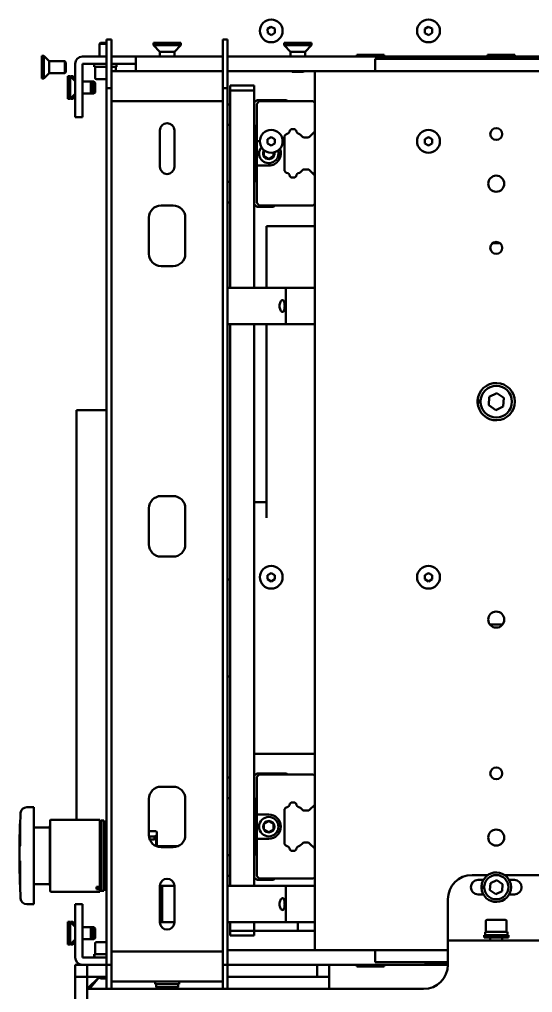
# Model space of a CAD drawing. Header units: millimetres. Extents: x 0 to 792, y -110 to 1285.
# Drawn here: x 105.4 to 317.4, y 757.8 to 1159.6 of the extents above; entities that cross this region are included whole.
import ezdxf

# ---------------------------------------------------------------- set-up
doc = ezdxf.new("R2010")
doc.units = ezdxf.units.MM
doc.header["$LTSCALE"] = 1.333333
doc.layers.add('Visible (ISO)', color=7, linetype='Continuous', lineweight=50)

msp = doc.modelspace()

# ---------------------------------------------------------------- linework, layer by layer
at = {"layer": 'Visible (ISO)'}
for p, q in [((207.88, 1155.64), (209.33, 1156.59)), ((207.98, 1153.91), (207.88, 1155.64)), ((209.52, 1153.13), (207.98, 1153.91)), ((209.33, 1156.59), (210.88, 1155.81)), ((210.97, 1154.08), (209.52, 1153.13)), ((210.88, 1155.81), (210.97, 1154.08)), ((272.88, 1155.64), (274.33, 1156.59)), ((272.98, 1153.91), (272.88, 1155.64)), ((274.52, 1153.13), (272.98, 1153.91)), ((274.33, 1156.59), (275.88, 1155.81)), ((275.97, 1154.08), (274.52, 1153.13)), ((275.88, 1155.81), (275.97, 1154.08)), ((138.92, 1149.96), (138.43, 1149.47)), ((141.43, 1149.47), (138.43, 1149.47)), ((138.43, 1144.26), (138.43, 1149.47)), ((138.92, 1149.96), (141.43, 1149.96)), ((141.43, 1131.26), (141.43, 1151.26)), ((141.43, 1151.26), (143.43, 1151.26)), ((143.43, 1131.26), (143.43, 1151.26)), ((160.76, 1149.98), (172.1, 1149.98)), ((160.76, 1149.98), (160.76, 1148.93)), ((172.1, 1149.98), (172.1, 1148.93)), ((189.43, 1151.26), (191.43, 1151.26)), ((189.43, 1151.26), (189.43, 1131.26)), ((191.43, 1151.26), (191.43, 1131.26)), ((214.76, 1149.98), (226.1, 1149.98)), ((214.76, 1149.98), (214.76, 1148.93)), ((226.1, 1149.98), (226.1, 1148.93)), ((160.76, 1148.93), (172.1, 1148.93)), ((163.43, 1146.26), (160.76, 1148.93)), ((163.43, 1146.26), (169.43, 1146.26)), ((163.43, 1146.26), (163.43, 1144.26)), ((169.43, 1146.26), (172.1, 1148.93)), ((169.43, 1146.26), (169.43, 1144.26)), ((214.76, 1148.93), (226.1, 1148.93)), ((217.43, 1146.26), (214.76, 1148.93)), ((217.43, 1146.26), (223.43, 1146.26)), ((217.43, 1146.26), (217.43, 1144.26)), ((223.43, 1146.26), (226.1, 1148.93)), ((223.43, 1146.26), (223.43, 1144.26)), ((114.63, 1135.14), (114.63, 1144.57)), ((114.63, 1144.57), (115.51, 1144.57)), ((115.51, 1135.14), (115.51, 1144.57)), ((117.73, 1142.36), (115.51, 1144.57)), ((117.73, 1137.36), (117.73, 1142.36)), ((117.73, 1142.36), (124.14, 1142.36)), ((124.14, 1137.36), (124.14, 1142.36)), ((124.63, 1141.87), (124.14, 1142.36)), ((124.63, 1141.87), (124.63, 1137.85)), ((128.43, 1141.26), (128.43, 1122.26)), ((141.43, 1144.26), (131.43, 1144.26)), ((131.43, 1122.26), (131.43, 1141.26)), ((131.43, 1141.26), (141.43, 1141.26)), ((136.33, 1140.69), (136.33, 1141.26)), ((150.43, 1144.26), (143.43, 1144.26)), ((143.43, 1141.26), (150.43, 1141.26)), ((145.53, 1139.96), (145.53, 1141.26)), ((150.43, 1144.26), (153.43, 1144.26)), ((153.43, 1141.26), (150.43, 1141.26)), ((153.43, 1144.26), (153.43, 1138.26)), ((153.43, 1144.26), (189.43, 1144.26)), ((191.43, 1144.26), (651.43, 1144.26)), ((244.76, 1144.98), (256.1, 1144.98)), ((244.76, 1144.98), (244.76, 1144.26)), ((252.43, 1143.26), (552.43, 1143.26)), ((252.43, 1138.26), (252.43, 1143.26)), ((256.1, 1144.98), (256.1, 1144.26)), ((272.71, 1143.36), (282.14, 1143.36)), ((272.71, 1143.36), (272.71, 1143.26)), ((282.14, 1143.36), (282.14, 1143.26)), ((298.76, 1144.98), (310.1, 1144.98)), ((298.76, 1144.98), (298.76, 1144.26)), ((310.1, 1144.98), (310.1, 1144.26)), ((117.73, 1137.36), (115.51, 1135.14)), ((117.73, 1137.36), (124.14, 1137.36)), ((124.63, 1137.85), (124.14, 1137.36)), ((136.34, 1139.96), (136.34, 1139.96)), ((136.34, 1139.96), (141.43, 1139.96)), ((136.68, 1135.46), (136.68, 1139.96)), ((143.43, 1139.96), (145.53, 1139.96)), ((143.43, 1138.26), (189.43, 1138.26)), ((145.18, 1138.26), (145.18, 1139.96)), ((227.43, 1138.26), (191.43, 1138.26)), ((218.04, 1137.98), (217.76, 1138.26)), ((222.81, 1137.98), (218.04, 1137.98)), ((222.81, 1137.98), (223.09, 1138.26)), ((227.43, 1138.26), (227.43, 1126.26)), ((227.43, 1138.26), (252.43, 1138.26)), ((552.43, 1138.26), (252.43, 1138.26)), ((114.63, 1135.14), (115.51, 1135.14)), ((125.43, 1126.74), (125.43, 1136.17)), ((125.43, 1136.17), (126.31, 1136.17)), ((126.31, 1126.74), (126.31, 1136.17)), ((128.43, 1134.06), (126.31, 1136.17)), ((126.63, 1135.86), (126.63, 1136.17)), ((126.63, 1136.17), (127.51, 1136.17)), ((127.51, 1134.97), (127.51, 1136.17)), ((128.43, 1135.26), (127.51, 1136.17)), ((131.43, 1133.96), (134.94, 1133.96)), ((134.94, 1128.96), (134.94, 1133.96)), ((135.43, 1133.47), (134.94, 1133.96)), ((134.94, 1133.96), (136.14, 1133.96)), ((135.43, 1133.47), (135.43, 1129.45)), ((136.14, 1128.96), (136.14, 1133.96)), ((136.63, 1133.47), (136.14, 1133.96)), ((136.63, 1133.47), (136.63, 1129.45)), ((141.43, 1134.96), (137.18, 1134.96)), ((135.43, 1129.45), (134.94, 1128.96)), ((136.63, 1129.45), (136.14, 1128.96)), ((141.43, 769.26), (141.43, 1131.26)), ((141.43, 1131.26), (143.43, 1131.26)), ((143.43, 769.26), (143.43, 1131.26)), ((189.43, 1131.26), (189.43, 769.26)), ((189.43, 1131.26), (191.43, 1131.26)), ((191.43, 1131.26), (191.43, 769.26)), ((192.43, 1132.26), (192.43, 1130.26)), ((202.43, 1132.26), (192.43, 1132.26)), ((192.43, 1130.26), (202.43, 1130.26)), ((192.43, 1048.76), (192.43, 1130.26)), ((202.43, 1130.26), (202.43, 1132.26)), ((202.43, 1048.76), (202.43, 1130.26)), ((125.43, 1126.74), (126.31, 1126.74)), ((128.43, 1128.86), (126.31, 1126.74)), ((126.63, 1126.74), (126.63, 1127.06)), ((126.63, 1126.74), (127.51, 1126.74)), ((127.51, 1126.74), (127.51, 1127.94)), ((128.43, 1127.66), (127.51, 1126.74)), ((131.43, 1128.96), (134.94, 1128.96)), ((134.94, 1128.96), (136.14, 1128.96)), ((143.43, 1125.87), (189.43, 1125.87)), ((203.43, 1126.26), (202.43, 1125.26)), ((203.43, 1126.26), (215.78, 1126.26)), ((203.43, 1124.79), (204.43, 1125.79)), ((204.43, 1125.79), (226.83, 1125.79)), ((215.78, 1126.26), (216.31, 1125.79)), ((226.83, 1125.79), (227.43, 1125.19)), ((227.43, 787.26), (227.43, 1126.26)), ((128.43, 1119.26), (128.43, 1122.26)), ((131.43, 1122.26), (131.43, 1119.26)), ((191.63, 1124.51), (192.43, 1124.51)), ((203.43, 1109.26), (203.43, 1124.79)), ((128.43, 1119.26), (131.43, 1119.26)), ((163.43, 1098.76), (163.43, 1113.76)), ((169.43, 1113.76), (169.43, 1098.76)), ((191.63, 1116.01), (192.43, 1116.01)), ((202.43, 1116.26), (202.64, 1116.05)), ((202.93, 1109.17), (202.93, 1115.34)), ((217.32, 1113.88), (217.55, 1114.11)), ((219.03, 1114.26), (217.9, 1114.26)), ((217.9, 1114.26), (217.9, 1114.26)), ((219.35, 1114.11), (219.57, 1113.89)), ((227.43, 1113.33), (225.25, 1111.15)), ((225.28, 1111.15), (227.43, 1113.3)), ((203.43, 1109.59), (202.63, 1108.79)), ((204.71, 1109.26), (203.43, 1109.26)), ((203.43, 1099.26), (203.43, 1109.26)), ((207.93, 1110.13), (209.43, 1110.99)), ((207.93, 1108.39), (207.93, 1110.13)), ((209.43, 1110.99), (210.93, 1110.12)), ((210.93, 1110.12), (210.93, 1108.39)), ((214.93, 1111.49), (215.54, 1112.1)), ((214.93, 1097.03), (214.93, 1111.49)), ((221.36, 1112.1), (222.31, 1111.15)), ((223.02, 1110.86), (224.57, 1110.86)), ((272.93, 1110.13), (274.43, 1110.99)), ((272.93, 1108.39), (272.93, 1110.13)), ((274.43, 1110.99), (275.93, 1110.12)), ((275.93, 1110.12), (275.93, 1108.39)), ((202.43, 1108.26), (202.63, 1108.46)), ((202.63, 1108.79), (202.63, 1099.79)), ((206.58, 1105.5), (206.43, 1105.41)), ((206.43, 1105.41), (206.43, 1103.1)), ((209.43, 1107.53), (207.93, 1108.39)), ((210.93, 1108.39), (209.43, 1107.53)), ((274.43, 1107.53), (272.93, 1108.39)), ((275.93, 1108.39), (274.43, 1107.53)), ((206.43, 1103.1), (208.43, 1101.95)), ((208.43, 1101.95), (210.43, 1103.1)), ((210.43, 1103.1), (210.43, 1104.65)), ((202.63, 1100.06), (202.43, 1100.26)), ((202.63, 1099.79), (203.43, 1098.99)), ((202.93, 1093.17), (202.93, 1099.34)), ((203.43, 1099.26), (208.43, 1099.26)), ((203.43, 1083.79), (203.43, 1099.26)), ((215.54, 1096.42), (214.93, 1097.03)), ((222.31, 1097.37), (221.36, 1096.42)), ((224.57, 1097.66), (223.02, 1097.66)), ((225.25, 1097.37), (227.43, 1095.19)), ((227.43, 1095.22), (225.28, 1097.37)), ((217.55, 1094.41), (217.32, 1094.64)), ((219.03, 1094.26), (217.9, 1094.26)), ((219.57, 1094.63), (219.35, 1094.4)), ((191.63, 1092.51), (192.43, 1092.51)), ((202.64, 1092.47), (202.43, 1092.26)), ((163.93, 1082.76), (168.93, 1082.76)), ((191.63, 1084.01), (192.43, 1084.01)), ((202.43, 1083.26), (203.43, 1082.26)), ((204.43, 1082.79), (203.43, 1083.79)), ((210.43, 1082.26), (203.43, 1082.26)), ((226.83, 1082.79), (204.43, 1082.79)), ((210.43, 1082.26), (210.96, 1082.79)), ((227.43, 1083.39), (226.83, 1082.79)), ((158.93, 1062.76), (158.93, 1077.76)), ((173.93, 1077.76), (173.93, 1062.76)), ((207.43, 1074.26), (225.63, 1074.26)), ((207.43, 1074.26), (207.43, 1067.76)), ((225.63, 1074.26), (227.43, 1074.26)), ((207.43, 1048.76), (207.43, 1067.76)), ((303.86, 1067.26), (301, 1067.26)), ((168.93, 1057.76), (163.93, 1057.76)), ((191.43, 1048.76), (200.43, 1048.76)), ((200.43, 1048.76), (215.43, 1048.76)), ((215.43, 1048.76), (227.43, 1048.76)), ((215.43, 1033.76), (215.43, 1048.76)), ((200.43, 1033.76), (191.43, 1033.76)), ((192.43, 801.76), (192.43, 1033.76)), ((215.43, 1033.76), (200.43, 1033.76)), ((202.43, 801.76), (202.43, 1033.76)), ((207.43, 953.76), (207.43, 1033.76)), ((227.43, 1033.76), (215.43, 1033.76)), ((299.55, 1003.69), (302.67, 1005.21)), ((302.67, 1005.21), (305.54, 1003.28)), ((294.74, 1002.17), (295.94, 1002.17)), ((295.94, 1001.44), (294.74, 1001.44)), ((295.94, 1001.37), (294.74, 1001.37)), ((299.32, 1000.24), (299.55, 1003.69)), ((305.54, 1003.28), (305.3, 999.82)), ((128.93, 998.26), (128.93, 829.11)), ((141.43, 998.26), (128.93, 998.26)), ((302.19, 998.3), (299.32, 1000.24)), ((305.3, 999.82), (302.19, 998.3)), ((163.93, 962.76), (168.93, 962.76)), ((158.93, 942.76), (158.93, 957.76)), ((173.93, 957.76), (173.93, 942.76)), ((202.43, 960.26), (207.43, 960.26)), ((168.93, 937.76), (163.93, 937.76)), ((192.43, 928.26), (191.43, 928.26)), ((207.93, 930.13), (209.43, 930.99)), ((207.93, 928.39), (207.93, 930.13)), ((209.43, 927.53), (207.93, 928.39)), ((209.43, 930.99), (210.93, 930.12)), ((210.93, 928.39), (209.43, 927.53)), ((210.93, 930.12), (210.93, 928.39)), ((272.93, 930.13), (274.43, 930.99)), ((272.93, 928.39), (272.93, 930.13)), ((274.43, 927.53), (272.93, 928.39)), ((274.43, 930.99), (275.93, 930.12)), ((275.93, 928.39), (274.43, 927.53)), ((275.93, 930.12), (275.93, 928.39)), ((304.93, 909.67), (299.84, 909.67)), ((192.43, 888.26), (191.43, 888.26)), ((225.63, 856.26), (202.43, 856.26)), ((227.43, 856.26), (225.63, 856.26)), ((203.43, 848.26), (202.43, 847.26)), ((203.43, 848.26), (215.78, 848.26)), ((215.78, 848.26), (216.31, 847.79)), ((191.63, 846.51), (192.43, 846.51)), ((203.43, 846.79), (204.43, 847.79)), ((203.43, 831.26), (203.43, 846.79)), ((204.43, 847.79), (226.83, 847.79)), ((226.83, 847.79), (227.43, 847.19)), ((163.93, 842.76), (168.93, 842.76)), ((158.93, 822.76), (158.93, 837.76)), ((173.93, 837.76), (173.93, 822.76)), ((191.63, 838.01), (192.43, 838.01)), ((202.43, 838.26), (202.64, 838.05)), ((202.93, 831.17), (202.93, 837.34)), ((217.32, 835.88), (217.55, 836.11)), ((219.03, 836.26), (217.9, 836.26)), ((217.9, 836.26), (217.9, 836.26)), ((219.35, 836.11), (219.57, 835.89)), ((108.39, 834.26), (111.4, 834.26)), ((111.4, 794.26), (111.4, 834.26)), ((214.93, 833.49), (215.54, 834.1)), ((214.93, 819.03), (214.93, 833.49)), ((221.36, 834.1), (222.31, 833.15)), ((223.02, 832.86), (224.57, 832.86)), ((224.57, 832.86), (224.57, 832.86)), ((227.43, 835.33), (225.25, 833.15)), ((225.28, 833.15), (227.43, 835.3)), ((105.66, 829.03), (105.75, 829.03)), ((105.67, 827.64), (105.66, 829.03)), ((118.1, 828.81), (118.1, 799.71)), ((118.4, 829.11), (138.6, 829.11)), ((138.6, 801.47), (138.6, 829.11)), ((139.23, 828.76), (139.23, 799.76)), ((139.23, 828.76), (140.23, 828.76)), ((140.23, 828.76), (140.23, 799.76)), ((141.22, 828.74), (141.43, 828.95)), ((141.22, 827.8), (141.22, 828.74)), ((141.22, 827.8), (141.22, 827.61)), ((202.43, 830.26), (202.63, 830.46)), ((203.43, 831.59), (202.63, 830.79)), ((202.63, 830.79), (202.63, 821.79)), ((208.43, 831.26), (203.43, 831.26)), ((203.43, 821.26), (203.43, 831.26)), ((208.43, 828.57), (206.43, 827.41)), ((210.43, 827.41), (208.43, 828.57)), ((105.58, 825.99), (105.68, 826)), ((105.67, 827.64), (105.69, 827.64)), ((111.4, 825.96), (117.9, 825.96)), ((117.9, 801.96), (117.9, 826.56)), ((117.9, 826.56), (118.1, 826.56)), ((138.6, 825.21), (139.23, 825.21)), ((140.23, 825.21), (140.98, 825.21)), ((140.92, 827.47), (140.92, 827.5)), ((140.92, 827.47), (140.92, 825.48)), ((141.22, 827.47), (140.92, 827.47)), ((141.18, 825.48), (140.92, 825.48)), ((140.92, 825.48), (140.92, 825.21)), ((140.92, 824.95), (140.92, 825.13)), ((140.92, 824.95), (140.92, 823.3)), ((141.22, 824.95), (140.92, 824.95)), ((141.22, 827.61), (141.22, 824.13)), ((141.22, 824.13), (141.22, 823.98)), ((141.22, 822.73), (141.22, 823.98)), ((161.71, 824.33), (158.93, 824.33)), ((162.21, 823.86), (162.2, 823.86)), ((162.21, 823.81), (162.21, 823.86)), ((162.21, 822.32), (162.21, 823.81)), ((206.43, 827.41), (206.43, 825.1)), ((206.43, 825.1), (208.43, 823.95)), ((208.43, 823.95), (210.43, 825.1)), ((210.43, 825.1), (210.43, 827.41)), ((139.23, 822.17), (138.6, 822.17)), ((141.22, 822.17), (140.23, 822.17)), ((141.22, 823.3), (140.92, 823.3)), ((141.22, 822.73), (141.43, 822.85)), ((141.43, 822.53), (141.22, 822.73)), ((141.22, 822.73), (141.22, 821.61)), ((141.22, 818.15), (141.22, 821.61)), ((161.21, 822.13), (158.97, 822.13)), ((159.25, 821), (161.21, 821)), ((161.21, 821), (161.21, 822.13)), ((161.91, 818.19), (161.91, 821.42)), ((162.21, 822.32), (162.21, 821.82)), ((162.21, 818.07), (162.21, 821.82)), ((202.63, 822.06), (202.43, 822.26)), ((202.63, 821.79), (203.43, 820.99)), ((202.93, 815.17), (202.93, 821.34)), ((203.43, 821.26), (208.43, 821.26)), ((203.43, 805.79), (203.43, 821.26)), ((105.56, 818.62), (105.66, 818.62)), ((105.58, 818.22), (105.56, 818.62)), ((105.58, 818.22), (105.61, 818.22)), ((141.22, 818.15), (141.43, 818.34)), ((141.43, 818.21), (141.22, 818.15)), ((141.22, 816.57), (141.22, 818.15)), ((141.22, 816.57), (141.22, 816.28)), ((141.22, 816.28), (141.22, 810.12)), ((171.11, 818.26), (162.21, 818.26)), ((168.93, 817.76), (163.93, 817.76)), ((215.54, 818.42), (214.93, 819.03)), ((217.55, 816.41), (217.32, 816.64)), ((219.03, 816.26), (217.9, 816.26)), ((219.57, 816.63), (219.35, 816.4)), ((222.31, 819.37), (221.36, 818.42)), ((224.57, 819.66), (223.02, 819.66)), ((225.25, 819.37), (227.43, 817.19)), ((227.43, 817.22), (225.28, 819.37)), ((105.6, 812.09), (105.65, 812.09)), ((105.62, 808.41), (105.6, 812.09)), ((138.6, 815.23), (139.23, 815.23)), ((140.23, 815.23), (141.22, 815.23)), ((140.92, 813.21), (140.92, 813.06)), ((140.92, 812.76), (140.92, 813.06)), ((141.22, 812.76), (140.92, 812.76)), ((191.63, 814.51), (192.43, 814.51)), ((202.64, 814.47), (202.43, 814.26)), ((105.62, 808.87), (105.57, 808.87)), ((105.62, 808.39), (105.61, 808.39)), ((105.62, 808.41), (105.72, 808.41)), ((140.92, 807.72), (140.92, 806.6)), ((141.22, 810.12), (141.22, 809.82)), ((141.22, 803.04), (141.22, 809.82)), ((105.63, 807.43), (105.73, 807.43)), ((139.23, 805.48), (138.6, 805.48)), ((138.6, 804.25), (139.23, 804.25)), ((139.23, 803.66), (138.6, 803.66)), ((141.22, 805.48), (140.23, 805.48)), ((140.23, 804.25), (141.17, 804.25)), ((140.92, 803.66), (140.23, 803.66)), ((140.92, 806.35), (140.92, 806.6)), ((141.22, 806.35), (140.92, 806.35)), ((140.92, 803.99), (140.92, 802.19)), ((191.63, 806.01), (192.43, 806.01)), ((202.43, 805.26), (203.43, 804.26)), ((204.43, 804.79), (203.43, 805.79)), ((210.43, 804.26), (203.43, 804.26)), ((226.83, 804.79), (204.43, 804.79)), ((210.43, 804.26), (210.96, 804.79)), ((227.43, 805.39), (226.83, 804.79)), ((298.93, 806.26), (292.43, 806.26)), ((294.93, 804.26), (297.12, 804.26)), ((300.03, 802.87), (302.63, 804.14)), ((302.63, 804.14), (305.02, 802.53)), ((342.43, 806.26), (305.92, 806.26)), ((307.74, 804.26), (309.93, 804.26)), ((105.69, 802.64), (105.62, 802.64)), ((111.4, 802.56), (117.9, 802.56)), ((117.9, 801.96), (118.1, 801.96)), ((137.2, 800.38), (137.2, 801.47)), ((137.2, 801.47), (138.6, 801.47)), ((138.6, 801.46), (137.2, 801.46)), ((138.6, 800.38), (137.2, 800.38)), ((138.6, 803.31), (139.23, 803.31)), ((138.6, 801.46), (138.6, 801.47)), ((138.6, 801.46), (138.6, 800.38)), ((138.6, 799.41), (138.6, 800.38)), ((139.23, 799.76), (140.23, 799.76)), ((140.23, 803.31), (140.92, 803.31)), ((140.92, 802.06), (140.92, 802.19)), ((141.22, 802.06), (140.92, 802.06)), ((141.22, 803.04), (141.22, 802.93)), ((141.22, 802.93), (141.22, 800.25)), ((141.22, 800.25), (141.22, 800.1)), ((141.22, 799.85), (141.22, 800.1)), ((141.22, 799.85), (141.43, 799.64)), ((141.24, 800.23), (141.24, 800.23)), ((163.43, 801.76), (164.43, 801.76)), ((163.43, 786.76), (163.43, 801.76)), ((164.43, 801.76), (169.43, 801.76)), ((164.43, 786.76), (164.43, 801.76)), ((169.43, 801.76), (169.43, 786.76)), ((191.43, 801.76), (200.43, 801.76)), ((200.43, 801.76), (215.43, 801.76)), ((215.43, 801.76), (227.43, 801.76)), ((215.43, 786.76), (215.43, 801.76)), ((297.43, 801.02), (296.33, 801.02)), ((296.34, 801.57), (297.44, 801.56)), ((297.44, 800.96), (296.34, 800.97)), ((299.84, 799.99), (300.03, 802.87)), ((302.23, 798.38), (299.84, 799.99)), ((304.82, 799.65), (302.23, 798.38)), ((305.02, 802.53), (304.82, 799.65)), ((118.4, 799.41), (138.6, 799.41)), ((282.43, 796.26), (282.43, 779.26)), ((297.12, 798.26), (294.93, 798.26)), ((309.93, 798.26), (307.74, 798.26)), ((108.39, 794.26), (111.4, 794.26)), ((128.43, 791.26), (128.43, 794.26)), ((131.43, 794.26), (128.43, 794.26)), ((131.43, 794.26), (131.43, 791.26)), ((128.43, 791.26), (128.43, 772.26)), ((131.43, 772.26), (131.43, 791.26)), ((298.68, 787.76), (306.18, 787.76)), ((125.43, 777.54), (125.43, 786.97)), ((125.43, 786.97), (126.31, 786.97)), ((126.31, 777.54), (126.31, 786.97)), ((128.43, 784.86), (126.31, 786.97)), ((126.63, 786.66), (126.63, 786.97)), ((126.63, 786.97), (127.51, 786.97)), ((127.51, 785.77), (127.51, 786.97)), ((128.43, 786.06), (127.51, 786.97)), ((131.43, 784.76), (134.94, 784.76)), ((134.94, 779.76), (134.94, 784.76)), ((135.43, 784.27), (134.94, 784.76)), ((134.94, 784.76), (136.14, 784.76)), ((135.43, 784.27), (135.43, 780.25)), ((136.14, 779.76), (136.14, 784.76)), ((136.63, 784.27), (136.14, 784.76)), ((136.63, 784.27), (136.63, 780.25)), ((164.43, 786.76), (163.43, 786.76)), ((169.43, 786.76), (164.43, 786.76)), ((200.43, 786.76), (191.43, 786.76)), ((192.43, 783.26), (192.43, 786.76)), ((215.43, 786.76), (200.43, 786.76)), ((202.43, 783.26), (202.43, 786.76)), ((227.43, 786.76), (215.43, 786.76)), ((220.43, 786.76), (220.43, 783.26)), ((227.43, 787.26), (227.43, 775.26)), ((298.18, 787.26), (298.18, 782.76)), ((306.68, 787.26), (306.68, 782.76)), ((128.43, 779.66), (126.31, 777.54)), ((131.43, 779.76), (134.94, 779.76)), ((135.43, 780.25), (134.94, 779.76)), ((134.94, 779.76), (136.14, 779.76)), ((136.63, 780.25), (136.14, 779.76)), ((192.43, 783.26), (192.43, 781.26)), ((202.43, 783.26), (192.43, 783.26)), ((192.43, 781.26), (202.43, 781.26)), ((202.43, 781.26), (202.43, 783.26)), ((212.43, 783.26), (202.43, 783.26)), ((220.43, 783.26), (212.43, 783.26)), ((227.43, 783.26), (220.43, 783.26)), ((297.43, 781.46), (307.43, 781.46)), ((297.43, 780.46), (297.43, 781.46)), ((297.43, 780.46), (307.43, 780.46)), ((297.83, 782.03), (297.83, 781.46)), ((307.03, 782.76), (297.84, 782.76)), ((299.93, 780.46), (299.93, 779.26)), ((304.93, 780.46), (304.93, 779.26)), ((307.03, 782.76), (307.03, 781.46)), ((307.43, 780.46), (307.43, 781.46)), ((125.43, 777.54), (126.31, 777.54)), ((126.63, 777.54), (126.63, 777.86)), ((126.63, 777.54), (127.51, 777.54)), ((127.51, 777.54), (127.51, 778.74)), ((128.43, 778.46), (127.51, 777.54)), ((136.68, 778.06), (136.68, 773.56)), ((137.18, 778.56), (141.43, 778.56)), ((282.43, 776.26), (282.43, 779.26)), ((522.43, 779.26), (282.43, 779.26)), ((282.43, 769.26), (282.43, 776.26)), ((141.43, 772.26), (131.43, 772.26)), ((136.33, 772.83), (136.33, 772.26)), ((141.43, 773.56), (136.34, 773.56)), ((143.43, 774.64), (189.43, 774.64)), ((191.43, 775.26), (227.43, 775.26)), ((227.43, 775.26), (252.43, 775.26)), ((252.43, 775.26), (282.43, 775.26)), ((252.43, 775.26), (252.43, 770.26)), ((133.43, 769.26), (128.43, 769.26)), ((128.43, 769.26), (128.43, 764.26)), ((133.43, 769.26), (141.43, 769.26)), ((133.43, 764.26), (133.43, 769.26)), ((141.43, 759.26), (141.43, 769.26)), ((141.43, 769.26), (143.43, 769.26)), ((143.43, 759.26), (143.43, 769.26)), ((189.43, 769.26), (189.43, 759.26)), ((189.43, 769.26), (191.43, 769.26)), ((282.43, 769.26), (191.43, 769.26)), ((191.43, 769.26), (228.43, 769.26)), ((191.43, 769.26), (191.43, 759.26)), ((228.43, 769.26), (228.43, 764.26)), ((233.43, 764.26), (233.43, 769.26)), ((244.76, 768.54), (244.76, 769.26)), ((256.1, 768.54), (244.76, 768.54)), ((282.43, 770.26), (252.43, 770.26)), ((256.1, 768.54), (256.1, 769.26)), ((272.71, 770.16), (272.71, 770.26)), ((282.14, 770.16), (272.71, 770.16)), ((282.14, 770.16), (282.14, 770.26)), ((128.43, 764.26), (133.43, 764.26)), ((128.43, 748.86), (128.43, 764.26)), ((133.43, 759.26), (138.43, 764.26)), ((133.43, 759.26), (133.43, 764.26)), ((141.43, 764.26), (133.43, 764.26)), ((133.43, 759.26), (133.43, 764.26)), ((133.49, 759.26), (138.43, 764.26)), ((134.38, 759.26), (138.43, 764.26)), ((138.43, 764.26), (138.43, 764.05)), ((138.43, 764.05), (141.43, 764.05)), ((138.92, 763.56), (138.43, 764.05)), ((141.43, 763.56), (138.92, 763.56)), ((228.43, 764.26), (191.43, 764.26)), ((228.43, 764.26), (233.43, 764.26)), ((233.43, 759.26), (233.43, 764.26)), ((143.43, 762.26), (189.43, 762.26)), ((161.43, 761.26), (161.43, 762.26)), ((161.43, 761.26), (171.43, 761.26)), ((161.83, 760.69), (161.83, 761.26)), ((161.84, 759.96), (161.84, 759.96)), ((161.84, 759.96), (171.03, 759.96)), ((162.18, 759.26), (162.18, 759.96)), ((170.68, 759.26), (170.68, 759.96)), ((171.03, 759.96), (171.03, 761.26)), ((171.43, 761.26), (171.43, 762.26)), ((133.43, 759.26), (136.43, 759.26)), ((133.43, 759.26), (133.43, 729.26)), ((272.43, 759.26), (136.43, 759.26))]:
    msp.add_line(p, q, dxfattribs=at)
for centre, radius in [((209.43, 1154.86), 4.72), ((274.43, 1154.86), 4.72), ((209.43, 1109.26), 4.72), ((274.43, 1109.26), 4.72), ((302.43, 1112.26), 2.46), ((302.43, 1091.76), 3.32), ((302.43, 1065.26), 2.46), ((302.43, 1001.76), 6.5), ((209.43, 929.26), 4.72), ((274.43, 929.26), 4.72), ((302.43, 911.76), 3.32), ((302.43, 848.26), 2.46), ((208.43, 826.26), 4), ((208.43, 826.26), 2.35), ((302.43, 821.76), 3.32), ((302.43, 801.26), 5)]:
    msp.add_circle(centre, radius, dxfattribs=at)
for centre, radius, start, end in [((131.43, 1141.26), 3, 90, 180), ((137.18, 1135.46), 0.5, 180, 270), ((191.63, 1124.01), 0.5, 90, 113.5782), ((166.43, 1113.76), 3, 0, 180), ((191.63, 1116.51), 0.5, 246.4218, 270), ((201.93, 1115.34), 1, 0, 45), ((215.23, 1114.19), 2.03, 285.2427, 344.7573), ((217.67, 1113.52), 0.5, 135, 164.7573), ((217.9, 1113.76), 0.5, 90, 135), ((218.99, 1113.76), 0.5, 45, 86.2449), ((219.22, 1113.54), 0.5, 14.9295, 45), ((221.66, 1114.19), 2.03, 194.9295, 255.0706), ((201.93, 1109.17), 1, 354.9001, 0), ((215.89, 1111.75), 0.5, 105.2427, 135), ((221.01, 1111.75), 0.5, 45, 75.0706), ((223.02, 1111.86), 1, 225, 270), ((224.58, 1111.86), 1, 269.9025, 315), ((224.54, 1111.86), 1, 272.814, 315), ((208.43, 1104.26), 4, 139.7024, 17.6778), ((208.43, 1104.26), 2.35, 145.8789, 11.5013), ((208.43, 1104.26), 5, 270, 23.037), ((166.43, 1098.76), 3, 180, 0), ((201.93, 1099.34), 1, 0, 8.9932), ((223.02, 1096.66), 1, 90, 135), ((224.58, 1096.66), 1, 45, 90.0975), ((224.54, 1096.66), 1, 45, 87.1834), ((201.93, 1093.17), 1, 315, 0), ((215.89, 1096.77), 0.5, 225, 254.7573), ((215.23, 1094.33), 2.03, 15.2427, 74.7573), ((217.67, 1094.99), 0.5, 195.2427, 225), ((217.9, 1094.76), 0.5, 225, 270), ((218.99, 1094.76), 0.5, 273.7552, 315), ((219.22, 1094.98), 0.5, 315, 345.0706), ((221.66, 1094.33), 2.03, 104.9295, 165.0706), ((221.01, 1096.77), 0.5, 284.9295, 315), ((191.63, 1092.01), 0.5, 90, 113.5782), ((163.93, 1077.76), 5, 90, 180), ((168.93, 1077.76), 5, 0, 90), ((191.63, 1084.51), 0.5, 246.4218, 270), ((163.93, 1062.76), 5, 180, 270), ((168.93, 1062.76), 5, 270, 0), ((302.43, 1001.76), 7.7, 182.9161, 176.9606), ((302.43, 1001.76), 7.7, 176.9606, 182.3793), ((163.93, 957.76), 5, 90, 180), ((168.93, 957.76), 5, 0, 90), ((163.93, 942.76), 5, 180, 270), ((168.93, 942.76), 5, 270, 0), ((191.63, 846.01), 0.5, 90, 113.5782), ((163.93, 837.76), 5, 90, 180), ((168.93, 837.76), 5, 0, 90), ((191.63, 838.51), 0.5, 246.4218, 270), ((201.93, 837.34), 1, 0, 45), ((217.67, 835.52), 0.5, 135, 164.7573), ((217.9, 835.76), 0.5, 90, 135), ((218.99, 835.76), 0.5, 45, 86.2449), ((219.22, 835.54), 0.5, 14.9295, 45), ((420.4, 814.26), 315, 176.7898, 177.5652), ((108.39, 831.76), 2.5, 90, 176.7898), ((215.89, 833.75), 0.5, 105.2427, 135), ((215.23, 836.19), 2.03, 285.2427, 344.7573), ((221.66, 836.19), 2.03, 194.9295, 255.0706), ((221.01, 833.75), 0.5, 45, 75.0706), ((223.02, 833.86), 1, 225, 270), ((224.58, 833.86), 1, 269.9025, 315), ((224.54, 833.86), 1, 272.8141, 315), ((118.4, 828.81), 0.3, 90, 180), ((201.93, 831.17), 1, 354.9, 0), ((208.43, 826.26), 5, 270, 90), ((420.4, 814.26), 315, 178.1316, 182.1138), ((163.93, 822.76), 5, 180, 270), ((168.93, 822.76), 5, 270, 0), ((201.93, 821.34), 1, 0, 8.9932), ((215.89, 818.77), 0.5, 225, 254.7573), ((215.23, 816.33), 2.03, 15.2427, 74.7573), ((217.67, 816.99), 0.5, 195.2427, 225), ((217.9, 816.76), 0.5, 225, 270), ((218.99, 816.76), 0.5, 273.7552, 315), ((219.22, 816.98), 0.5, 315, 345.0706), ((221.66, 816.33), 2.03, 104.9295, 165.0706), ((221.01, 818.77), 0.5, 284.9295, 315), ((223.02, 818.66), 1, 90, 135), ((224.58, 818.66), 1, 45, 90.0975), ((224.54, 818.66), 1, 45, 87.1835), ((191.63, 814.01), 0.5, 90, 113.5782), ((201.93, 815.17), 1, 315, 0), ((166.43, 801.76), 3, 0, 180), ((191.63, 806.51), 0.5, 246.4218, 270), ((292.43, 796.26), 10, 90, 180), ((294.93, 801.26), 3, 90, 270), ((302.43, 801.26), 6.1, 182.7573, 177.1193), ((309.93, 801.26), 3, 270, 90), ((420.4, 814.26), 315, 182.4414, 183.2103), ((118.4, 799.71), 0.3, 180, 270), ((302.43, 801.26), 6.1, 177.1193, 182.2491), ((302.43, 801.26), 6, 182.2876, 182.8043), ((108.39, 796.76), 2.5, 183.2103, 270), ((298.68, 787.26), 0.5, 90, 180), ((306.18, 787.26), 0.5, 0, 90), ((166.43, 786.76), 3, 180, 0), ((137.18, 778.06), 0.5, 90, 180), ((131.43, 772.26), 3, 180, 270), ((272.43, 769.26), 10, 270, 0)]:
    msp.add_arc(centre, radius, start, end, dxfattribs=at)
for centre, major_axis, ratio, start_param, end_param in [((140.93, 1140.67), (0.01, -12.64), 0.36397, 4.711148, 4.768776), ((140.93, 1139.24), (0.01, -12.64), 0.36397, 4.654596, 4.655673), ((304.93, 906.84), (4, 0), 0.707107, 1.549055, 1.570796), ((105.84, 812.01), (-0.13, 17.74), 0.014368, 0.663044, 1.189374), ((420.29, 815.46), (-313.71, -27.65), 0.984512, 6.16428, 6.164955), ((420.25, 826.87), (-314.7, -3.77), 0.318377, 6.268158, 6.269919), ((105.76, 814.24), (-0.1, 13.4), 0.014368, 0, 0.50087), ((105.94, 812.01), (0.13, -17.74), 0.014368, 3.804636, 4.330967), ((141, 814.26), (-0.52, -13.3), 0.426811, 3.196226, 3.248867), ((141, 814.26), (-3.63, -13.25), 0.332, 3.793633, 3.846274), ((4136.47, -2842.26), (3999.54, -3664.12), 0.014287, 3.105487, 3.106581), ((161.21, 814.26), (9.11, 9.11), 0.478921, 1.074628, 1.124154), ((161.21, 814.26), (7.8, 7.8), 0.478921, 1.04314, 1.124154), ((420.4, 814.78), (-315, -0.6), 0.343033, 6.242158, 6.24583), ((420.15, 816.81), (-313.02, -31.13), 0.987983, 6.198082, 6.209915), ((141, 814.26), (-4.83, -11.3), 0.027284, 1.489394, 1.551356), ((141, 814.26), (5.69, 13.3), 0.027284, 4.63363, 4.686271), ((420.35, 805.97), (-314.8, 1.75), 0.661804, 6.268359, 6.27762), ((420.38, 815.7), (-314.97, -3.89), 0.34078, 0.027399, 0.031933), ((105.61, 814.24), (0, 11.6), 0.000122, 2.099899, 3.141594), ((105.84, 812.01), (-0.13, 17.74), 0.014368, 1.775377, 1.832133), ((105.94, 812.01), (-0.13, 17.74), 0.014368, 1.775377, 1.832133), ((141, 814.26), (4.2, 11.26), 0.213431, 4.175205, 4.237167), ((105.76, 814.24), (-0.1, 13.4), 0.014368, 2.104078, 2.321251), ((105.69, 814.24), (0, -13.4), 0.000117, 5.245781, 5.462938), ((105.69, 814.24), (0, 13.4), 0.000119, 2.321248, 3.138787), ((141, 814.26), (4.95, 13.26), 0.213431, 4.177848, 4.230489), ((141, 814.26), (-2.44, -11.26), 0.371284, 0.510856, 0.572818), ((420.35, 813.56), (-314.09, 23.53), 0.984928, 0.111132, 0.116247), ((105.69, 814.24), (0, 13.4), 0.000119, 3.141585, 3.314836), ((141, 814.26), (-2.87, -13.26), 0.371284, 0.513499, 0.56614), ((302.43, 782.04), (0.01, 12.64), 0.36397, 1.515486, 1.617317), ((302.43, 783.47), (0.01, 12.64), 0.36397, 1.627513, 1.731026), ((140.93, 772.84), (0.01, 12.64), 0.36397, 1.515486, 1.617317), ((140.93, 774.27), (0.01, 12.64), 0.36397, 1.627513, 1.731026), ((166.43, 760.67), (0.01, -12.64), 0.36397, 4.711148, 4.768776), ((166.43, 759.24), (0.01, -12.64), 0.36397, 4.654596, 4.655673)]:
    msp.add_ellipse(centre, major_axis=major_axis, ratio=ratio, start_param=start_param, end_param=end_param, dxfattribs=at)
for points, knots in [([(215, 1041.26), (215, 1040.95), (214.99, 1040.62), (214.93, 1040.03), (214.88, 1039.75), (214.75, 1039.31), (214.66, 1039.11), (214.44, 1038.86), (214.31, 1038.8), (214.04, 1038.8), (213.87, 1038.87), (213.55, 1039.13), (213.39, 1039.33), (213.13, 1039.77), (213.02, 1040.04), (212.86, 1040.62), (212.82, 1040.95), (212.82, 1041.57), (212.86, 1041.89), (213.02, 1042.48), (213.13, 1042.75), (213.39, 1043.19), (213.55, 1043.39), (213.87, 1043.65), (214.04, 1043.72), (214.31, 1043.72), (214.44, 1043.66), (214.66, 1043.41), (214.75, 1043.21), (214.88, 1042.77), (214.93, 1042.49), (214.99, 1041.89), (215, 1041.57), (215, 1041.26)], [-1.556394, -1.556394, -1.556394, -1.556394, -1.464274, -1.464274, -1.372155, -1.372155, -1.273334, -1.273334, -1.174514, -1.174514, -1.069351, -1.069351, -0.964189, -0.964189, -0.871193, -0.871193, -0.778197, -0.778197, -0.685201, -0.685201, -0.592204, -0.592204, -0.487042, -0.487042, -0.38188, -0.38188, -0.28306, -0.28306, -0.184239, -0.184239, -0.092119, -0.092119, 0, 0, 0, 0]), ([(105.69, 827.64), (105.69, 827.64), (105.68, 827.5), (105.68, 827.25), (105.68, 826.99), (105.68, 826.56), (105.68, 826)], [-0.3129241, -0.3129241, -0.3129241, -0.3129241, 0, 0, 0, 0.3369148, 0.3369148, 0.3369148, 0.3369148]), ([(161.71, 824.33), (161.76, 824.33), (161.83, 824.32), (161.94, 824.28), (162.01, 824.23), (162.1, 824.15), (162.14, 824.08), (162.19, 823.96), (162.21, 823.88), (162.21, 823.81)], [-0.32217395, -0.32217395, -0.32217395, -0.32217395, -0.30451888, -0.30451888, -0.28552315, -0.28552315, -0.26469161, -0.26469161, -0.24201108, -0.24201108, -0.24201108, -0.24201108]), ([(162.21, 822.32), (162.21, 822.37), (162.19, 822.41), (162.15, 822.48), (162.12, 822.5), (162.03, 822.53), (161.97, 822.53), (161.85, 822.5), (161.77, 822.47), (161.71, 822.43)], [-0.09189498, -0.09189498, -0.09189498, -0.09189498, -0.07502101, -0.07502101, -0.05417135, -0.05417135, -0.02882345, -0.02882345, 0, 0, 0, 0]), ([(215, 794.26), (215, 793.95), (214.99, 793.62), (214.93, 793.03), (214.88, 792.75), (214.75, 792.31), (214.66, 792.11), (214.44, 791.86), (214.31, 791.8), (214.04, 791.8), (213.87, 791.87), (213.55, 792.13), (213.39, 792.33), (213.13, 792.77), (213.02, 793.04), (212.86, 793.62), (212.82, 793.95), (212.82, 794.57), (212.86, 794.89), (213.02, 795.48), (213.13, 795.75), (213.39, 796.19), (213.55, 796.39), (213.87, 796.65), (214.04, 796.72), (214.31, 796.72), (214.44, 796.66), (214.66, 796.41), (214.75, 796.21), (214.88, 795.77), (214.93, 795.49), (214.99, 794.89), (215, 794.57), (215, 794.26)], [-1.556394, -1.556394, -1.556394, -1.556394, -1.464274, -1.464274, -1.372155, -1.372155, -1.273334, -1.273334, -1.174514, -1.174514, -1.069351, -1.069351, -0.964189, -0.964189, -0.871193, -0.871193, -0.778197, -0.778197, -0.685201, -0.685201, -0.592204, -0.592204, -0.487042, -0.487042, -0.38188, -0.38188, -0.28306, -0.28306, -0.184239, -0.184239, -0.092119, -0.092119, 0, 0, 0, 0])]:
    msp.add_open_spline(points, degree=3, knots=knots, dxfattribs=at)
msp.add_open_spline([(161.91, 821.42), (162.05, 821.61), (162.21, 821.82)], degree=2, dxfattribs=at)

doc.saveas('drawing.dxf')
